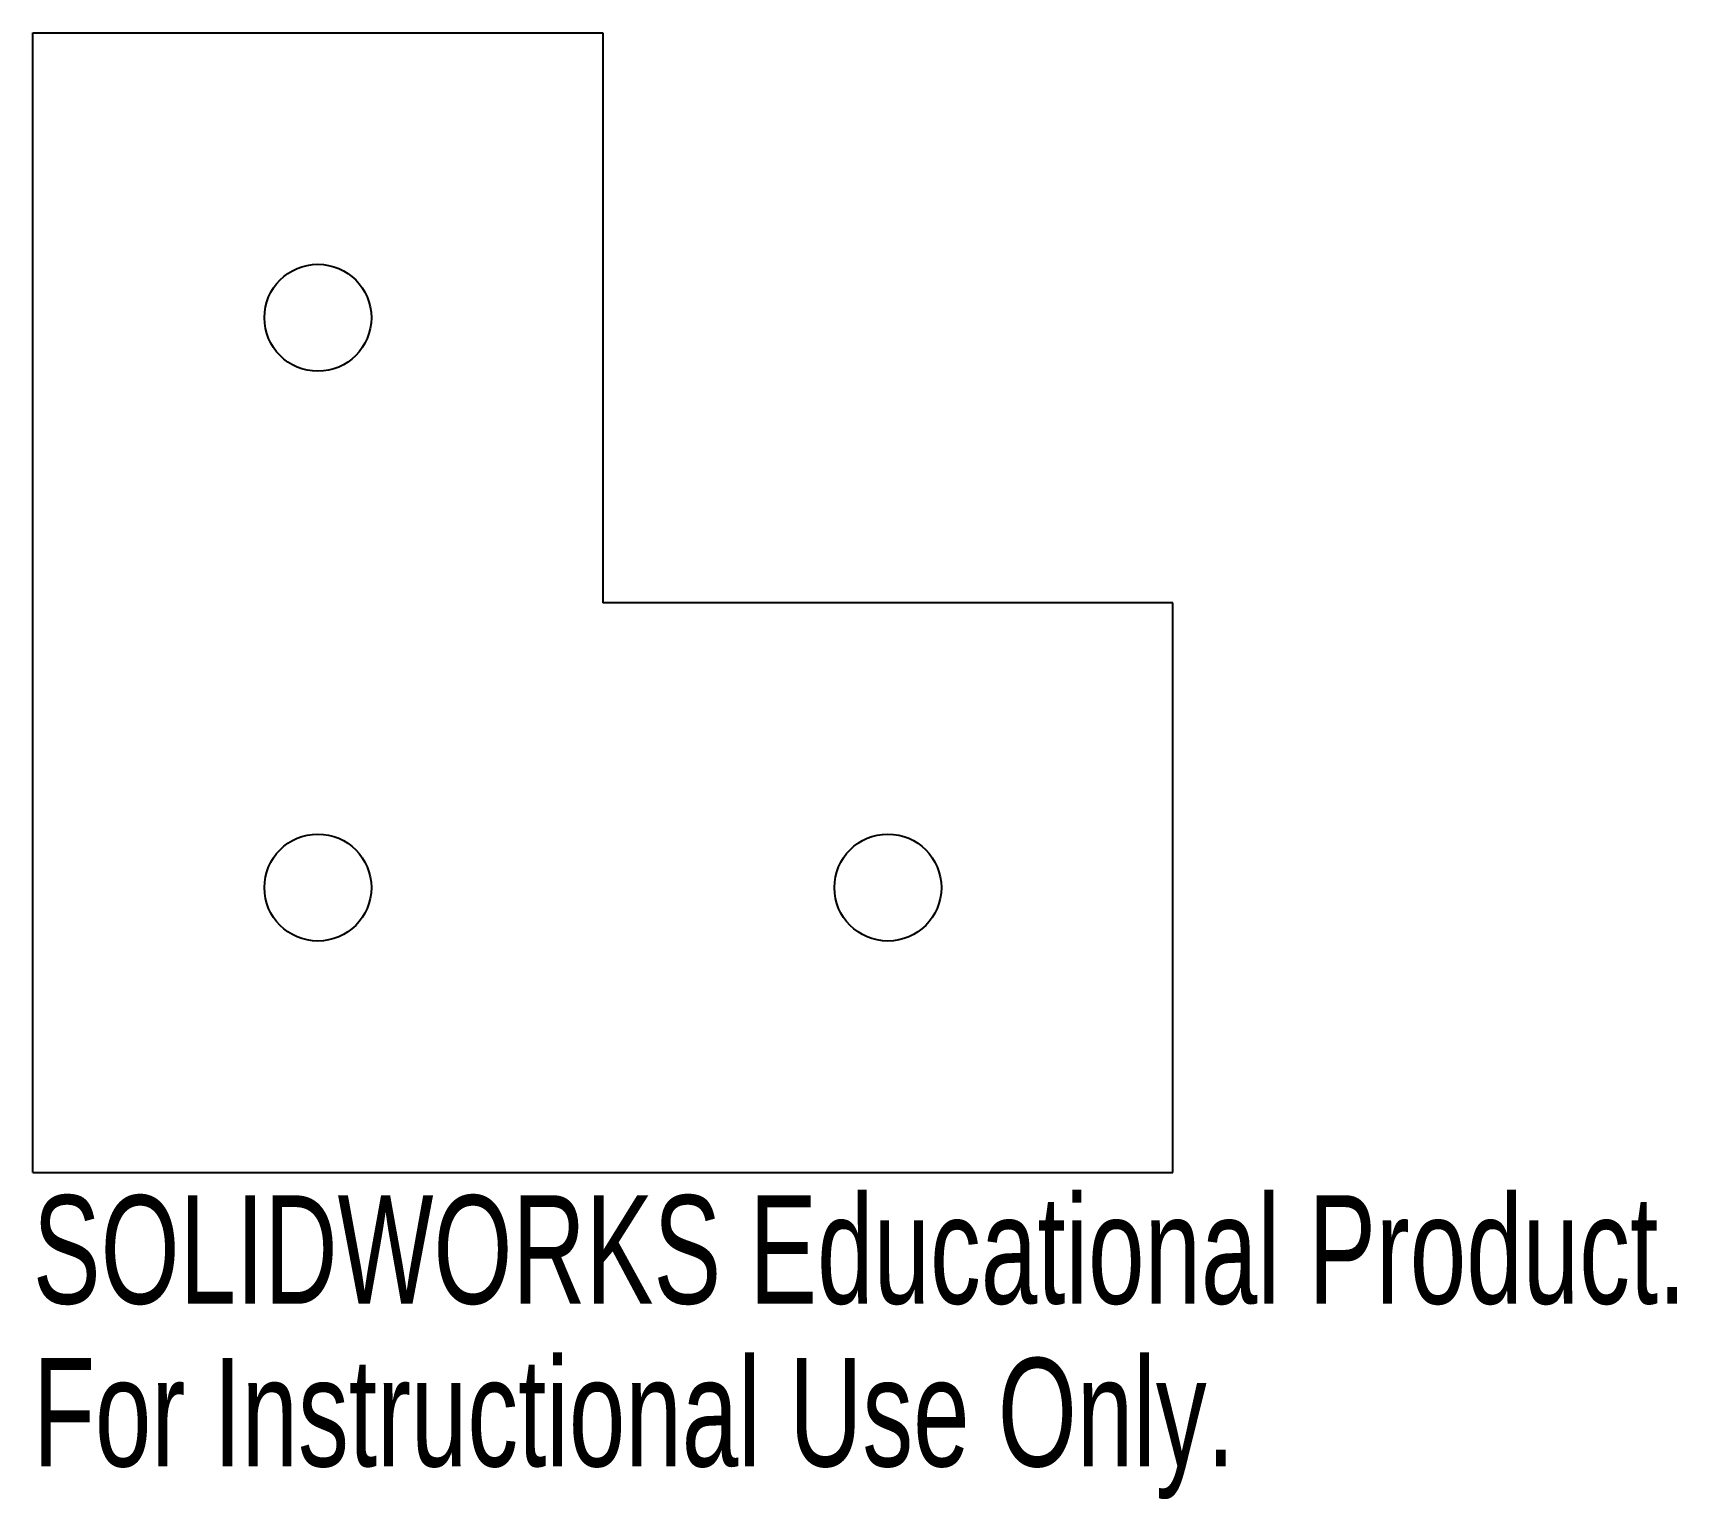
# Model space of a CAD drawing. Header units: inches. Extents: x 0 to 2.88, y -0.57 to 2.
import ezdxf

# ---------------------------------------------------------------- set-up
doc = ezdxf.new("R2010")
doc.units = ezdxf.units.IN
doc.header["$MEASUREMENT"] = 0
doc.styles.add('SLDTEXTSTYLE0', font='TXT', dxfattribs={"width": 0.7})

msp = doc.modelspace()

# ---------------------------------------------------------------- linework, layer by layer
at = {"color": 7, "linetype": 'Continuous', "lineweight": 25}
for p, q in [((0, 2), (1, 2)), ((0, 0), (0, 2)), ((1, 2), (1, 1)), ((2, 1), (1, 1)), ((2, 0), (2, 1)), ((0, 0), (2, 0))]:
    msp.add_line(p, q, dxfattribs=at)
for centre in [(0.5, 1.5), (0.5, 0.5), (1.5, 0.5)]:
    msp.add_circle(centre, 0.0938, dxfattribs=at)

# ---------------------------------------------------------------- texts
at = {"color": 7, "linetype": 'Continuous', "char_height": 0.1903, "attachment_point": 1, "style": 'SLDTEXTSTYLE0'}
for s, insert in [('SOLIDWORKS Educational Product.', (0, -0.0401)), ('For Instructional Use Only.', (0, -0.3256))]:
    msp.add_mtext(s, dxfattribs=dict(at, insert=insert))

doc.saveas('drawing.dxf')
